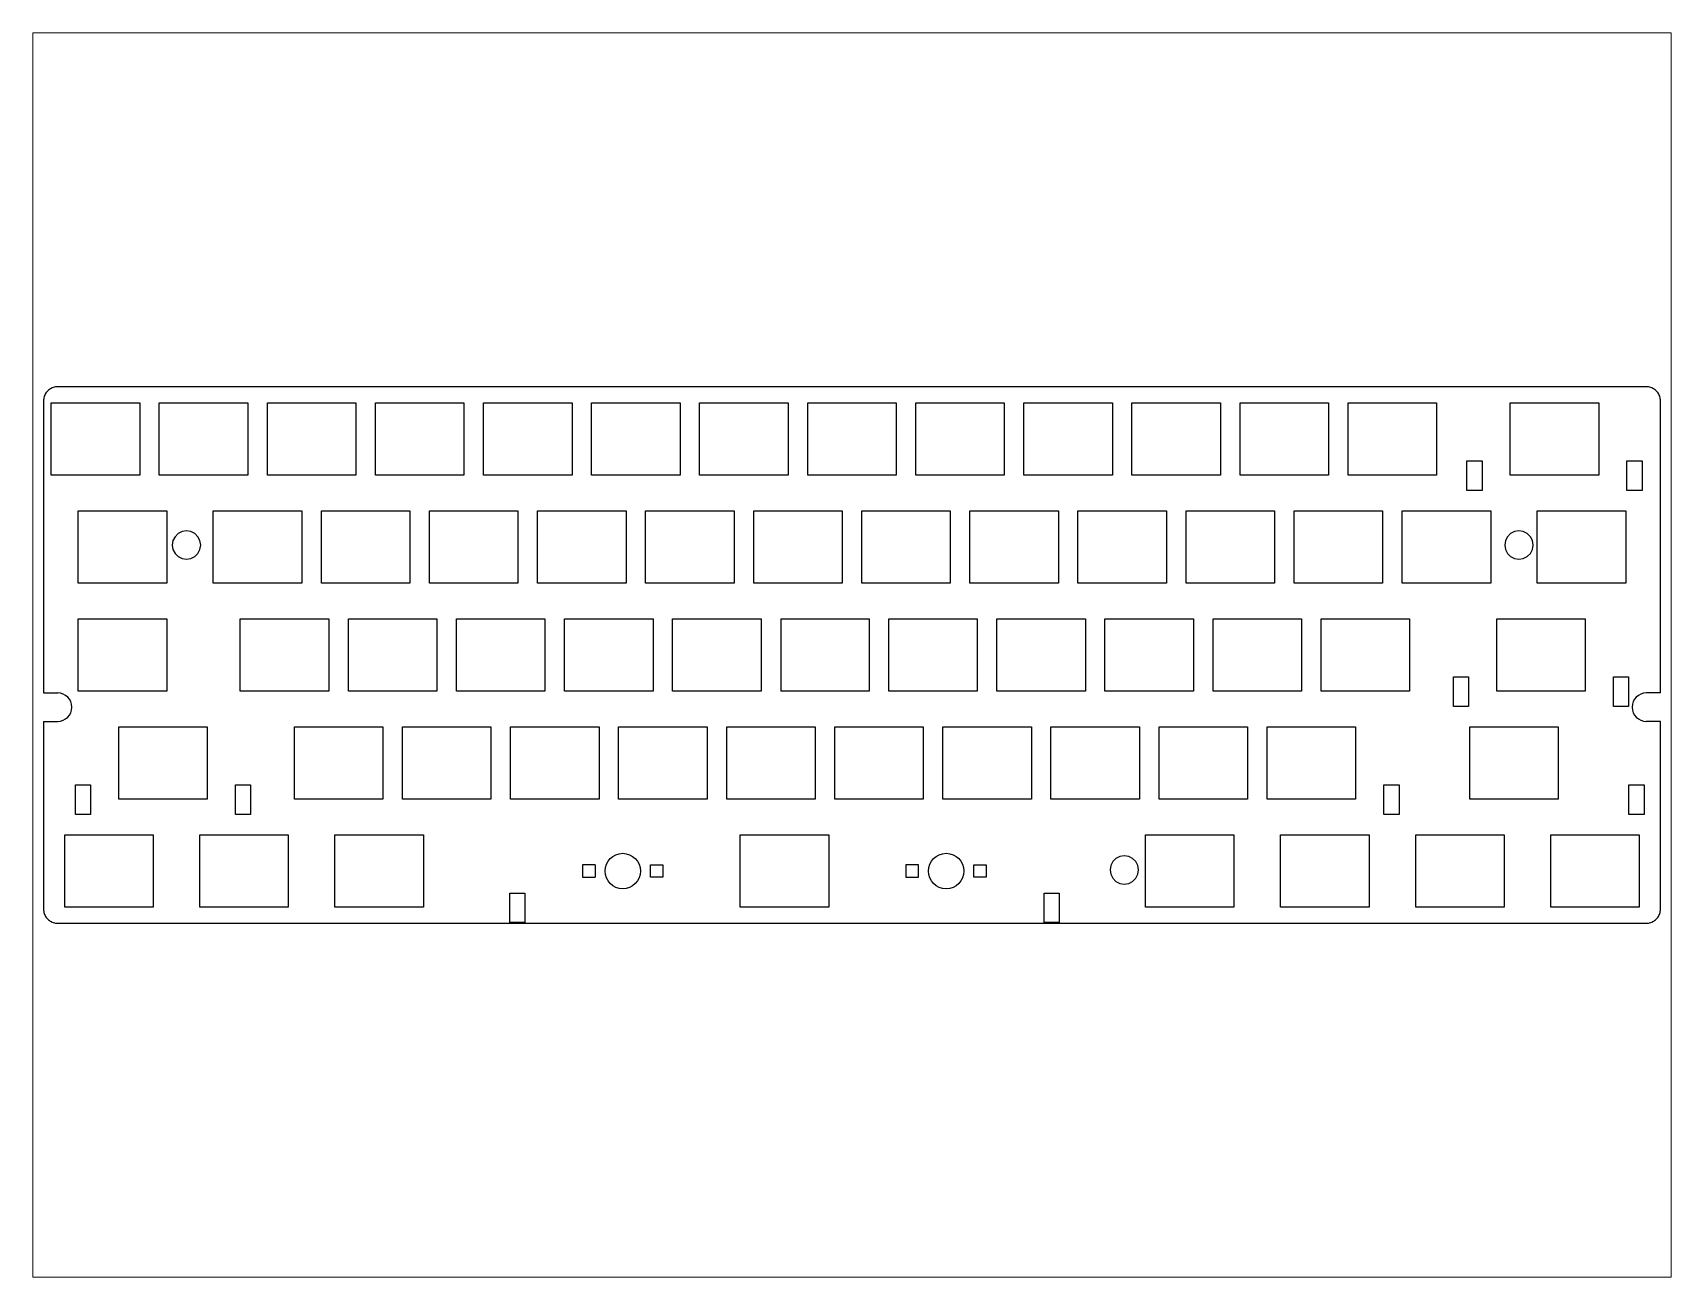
# Paper-space layout 'Layout1' of a CAD drawing. Header units: millimetres. Extents: x 1.04 to 9.38, y 0.79 to 7.12.
# The model-space entities are those that its viewports show. They can reach past a viewport. Long polylines and large blocks are cut down to what shows.
import ezdxf

# ---------------------------------------------------------------- set-up
doc = ezdxf.new("R2010")
doc.units = ezdxf.units.MM
doc.header["$MEASUREMENT"] = 0

msp = doc.modelspace()

# ---------------------------------------------------------------- linework, layer by layer
at = {"color": 0}
for p, q in [((0.125402, 92.5795), (0.101975, 92.3837)), ((0.162609, 92.7724), (0.125402, 92.5795)), ((0.216352, 92.9612), (0.162609, 92.7724)), ((0.283876, 93.1443), (0.216352, 92.9612)), ((0.365181, 93.3221), (0.283876, 93.1443)), ((0.461641, 93.4942), (0.365181, 93.3221)), ((0.570509, 93.6569), (0.461641, 93.4942)), ((0.693152, 93.8114), (0.570509, 93.6569)), ((0.825444, 93.956), (0.693152, 93.8114)), ((0.970139, 94.0883), (0.825444, 93.956)), ((1.12448, 94.2111), (0.970139, 94.0883)), ((1.28709, 94.3197), (1.12448, 94.2111)), ((1.45934, 94.4164), (1.28709, 94.3197)), ((1.63711, 94.4975), (1.45934, 94.4164)), ((1.82039, 94.5653), (1.63711, 94.4975)), ((2.00918, 94.6189), (1.82039, 94.5653)), ((2.20211, 94.6559), (2.00918, 94.6189)), ((2.39779, 94.6796), (2.20211, 94.6559)), ((2.59347, 94.6877), (2.39779, 94.6796)), ((282.594, 94.6877), (2.59347, 94.6877)), ((282.79, 94.6796), (282.594, 94.6877)), ((282.984, 94.6559), (282.79, 94.6796)), ((283.177, 94.6189), (282.984, 94.6559)), ((283.367, 94.5653), (283.177, 94.6189)), ((283.551, 94.4975), (283.367, 94.5653)), ((283.729, 94.4164), (283.551, 94.4975)), ((283.899, 94.3197), (283.729, 94.4164)), ((284.063, 94.2111), (283.899, 94.3197)), ((284.218, 94.0883), (284.063, 94.2111)), ((284.362, 93.956), (284.218, 94.0883)), ((284.494, 93.8114), (284.362, 93.956)), ((284.617, 93.6569), (284.494, 93.8114)), ((284.726, 93.4942), (284.617, 93.6569)), ((284.821, 93.3221), (284.726, 93.4942)), ((284.904, 93.1443), (284.821, 93.3221)), ((284.971, 92.9612), (284.904, 93.1443)), ((285.025, 92.7724), (284.971, 92.9612)), ((285.062, 92.5795), (285.025, 92.7724)), ((285.086, 92.3837), (285.062, 92.5795)), ((0.101975, 92.3837), (0.093707, 92.1879)), ((0.093707, 92.1879), (0.093707, 40.688)), ((1.44418, 91.8877), (17.0436, 91.8877)), ((1.44418, 79.0885), (1.44418, 91.8877)), ((17.0436, 91.8877), (17.0436, 79.0885)), ((20.4942, 91.8877), (36.0938, 91.8877)), ((20.4942, 79.0885), (20.4942, 91.8877)), ((36.0938, 91.8877), (36.0938, 79.0885)), ((39.5443, 91.8877), (55.1438, 91.8877)), ((39.5443, 79.0885), (39.5443, 91.8877)), ((55.1438, 91.8877), (55.1438, 79.0885)), ((58.5943, 91.8877), (74.1938, 91.8877)), ((58.5943, 79.0885), (58.5943, 91.8877)), ((74.1938, 91.8877), (74.1938, 79.0885)), ((77.6443, 91.8877), (93.2437, 91.8877)), ((77.6443, 79.0885), (77.6443, 91.8877)), ((93.2437, 91.8877), (93.2437, 79.0885)), ((96.6943, 91.8877), (112.294, 91.8877)), ((96.6943, 79.0885), (96.6943, 91.8877)), ((112.294, 91.8877), (112.294, 79.0885)), ((115.744, 91.8877), (131.344, 91.8877)), ((115.744, 79.0885), (115.744, 91.8877)), ((131.344, 91.8877), (131.344, 79.0885)), ((134.794, 91.8877), (150.394, 91.8877)), ((134.794, 79.0885), (134.794, 91.8877)), ((150.394, 91.8877), (150.394, 79.0885)), ((153.844, 91.8877), (169.444, 91.8877)), ((153.844, 79.0885), (153.844, 91.8877)), ((169.444, 91.8877), (169.444, 79.0885)), ((172.894, 91.8877), (188.494, 91.8877)), ((172.894, 79.0885), (172.894, 91.8877)), ((188.494, 91.8877), (188.494, 79.0885)), ((191.944, 91.8877), (207.544, 91.8877)), ((191.944, 79.0885), (191.944, 91.8877)), ((207.544, 91.8877), (207.544, 79.0885)), ((210.994, 91.8877), (226.594, 91.8877)), ((210.994, 79.0885), (210.994, 91.8877)), ((226.594, 91.8877), (226.594, 79.0885)), ((230.044, 91.8877), (245.644, 91.8877)), ((230.044, 79.0885), (230.044, 91.8877)), ((245.644, 91.8877), (245.644, 79.0885)), ((258.619, 91.8877), (274.219, 91.8877)), ((258.619, 79.0885), (258.619, 91.8877)), ((274.219, 91.8877), (274.219, 79.0885)), ((285.094, 92.1879), (285.086, 92.3837)), ((285.094, 40.688), (285.094, 92.1879)), ((250.99, 76.4025), (250.99, 81.6144)), ((250.99, 81.6144), (253.655, 81.6144)), ((253.655, 81.6144), (253.655, 76.4081)), ((279.182, 81.6144), (281.848, 81.6144)), ((279.182, 76.4081), (279.182, 81.6144)), ((281.848, 81.6144), (281.848, 76.4081)), ((17.0436, 79.0885), (1.44418, 79.0885)), ((36.0938, 79.0885), (20.4942, 79.0885)), ((55.1438, 79.0885), (39.5443, 79.0885)), ((74.1938, 79.0885), (58.5943, 79.0885)), ((93.2437, 79.0885), (77.6443, 79.0885)), ((112.294, 79.0885), (96.6943, 79.0885)), ((131.344, 79.0885), (115.744, 79.0885)), ((150.394, 79.0885), (134.794, 79.0885)), ((169.444, 79.0885), (153.844, 79.0885)), ((188.494, 79.0885), (172.894, 79.0885)), ((207.544, 79.0885), (191.944, 79.0885)), ((226.594, 79.0885), (210.994, 79.0885)), ((245.644, 79.0885), (230.044, 79.0885)), ((274.219, 79.0885), (258.619, 79.0885)), ((253.655, 76.4081), (250.99, 76.4025)), ((281.848, 76.4081), (279.182, 76.4081)), ((6.2067, 72.8377), (21.8061, 72.8377)), ((6.2067, 60.0385), (6.2067, 72.8377)), ((21.8061, 72.8377), (21.8061, 60.0385)), ((30.0192, 72.8377), (45.6188, 72.8377)), ((30.0192, 60.0385), (30.0192, 72.8377)), ((45.6188, 72.8377), (45.6188, 60.0385)), ((49.0693, 72.8377), (64.6688, 72.8377)), ((49.0693, 60.0385), (49.0693, 72.8377)), ((64.6688, 72.8377), (64.6688, 60.0385)), ((68.1193, 72.8377), (83.7188, 72.8377)), ((68.1193, 60.0385), (68.1193, 72.8377)), ((83.7188, 72.8377), (83.7188, 60.0385)), ((87.1693, 72.8377), (102.769, 72.8377)), ((87.1693, 60.0385), (87.1693, 72.8377)), ((102.769, 72.8377), (102.769, 60.0385)), ((106.219, 72.8377), (121.819, 72.8377)), ((106.219, 60.0385), (106.219, 72.8377)), ((121.819, 72.8377), (121.819, 60.0385)), ((125.269, 72.8377), (140.869, 72.8377)), ((125.269, 60.0385), (125.269, 72.8377)), ((140.869, 72.8377), (140.869, 60.0385)), ((144.319, 72.8377), (159.919, 72.8377)), ((144.319, 60.0385), (144.319, 72.8377)), ((159.919, 72.8377), (159.919, 60.0385)), ((163.369, 72.8377), (178.969, 72.8377)), ((163.369, 60.0385), (163.369, 72.8377)), ((178.969, 72.8377), (178.969, 60.0385)), ((182.419, 72.8377), (198.019, 72.8377)), ((182.419, 60.0385), (182.419, 72.8377)), ((198.019, 72.8377), (198.019, 60.0385)), ((201.469, 72.8377), (217.069, 72.8377)), ((201.469, 60.0385), (201.469, 72.8377)), ((217.069, 72.8377), (217.069, 60.0385)), ((220.519, 72.8377), (236.119, 72.8377)), ((220.519, 60.0385), (220.519, 72.8377)), ((236.119, 72.8377), (236.119, 60.0385)), ((239.569, 72.8377), (255.169, 72.8377)), ((239.569, 60.0385), (239.569, 72.8377)), ((255.169, 72.8377), (255.169, 60.0385)), ((263.382, 72.8377), (278.981, 72.8377)), ((263.382, 60.0385), (263.382, 72.8377)), ((278.981, 72.8377), (278.981, 60.0385)), ((22.9154, 67.5612), (22.7941, 66.7879)), ((22.7941, 66.7879), (22.9154, 66.015)), ((23.2709, 68.2569), (22.9154, 67.5612)), ((23.8249, 68.8111), (23.2709, 68.2569)), ((24.5208, 69.1653), (23.8249, 68.8111)), ((25.2939, 69.2877), (24.5208, 69.1653)), ((26.067, 69.1653), (25.2939, 69.2877)), ((26.7629, 68.8111), (26.067, 69.1653)), ((27.3169, 68.2569), (26.7629, 68.8111)), ((27.6724, 67.5612), (27.3169, 68.2569)), ((27.7937, 66.7879), (27.6724, 67.5612)), ((27.6724, 66.015), (27.7937, 66.7879)), ((257.766, 67.5612), (257.643, 66.7879)), ((257.643, 66.7879), (257.766, 66.015)), ((258.12, 68.2569), (257.766, 67.5612)), ((258.674, 68.8111), (258.12, 68.2569)), ((259.37, 69.1653), (258.674, 68.8111)), ((260.143, 69.2877), (259.37, 69.1653)), ((260.916, 69.1653), (260.143, 69.2877)), ((261.612, 68.8111), (260.916, 69.1653)), ((262.166, 68.2569), (261.612, 68.8111)), ((262.522, 67.5612), (262.166, 68.2569)), ((262.643, 66.7879), (262.522, 67.5612)), ((262.522, 66.015), (262.643, 66.7879)), ((22.9154, 66.015), (23.2709, 65.3189)), ((23.2709, 65.3189), (23.8249, 64.7651)), ((23.8249, 64.7651), (24.5208, 64.4095)), ((24.5208, 64.4095), (25.2939, 64.2881)), ((25.2939, 64.2881), (26.067, 64.4095)), ((26.067, 64.4095), (26.7629, 64.7651)), ((26.7629, 64.7651), (27.3169, 65.3189)), ((27.3169, 65.3189), (27.6724, 66.015)), ((257.766, 66.015), (258.12, 65.3189)), ((258.12, 65.3189), (258.674, 64.7651)), ((258.674, 64.7651), (259.37, 64.4095)), ((259.37, 64.4095), (260.143, 64.2881)), ((260.143, 64.2881), (260.916, 64.4095)), ((260.916, 64.4095), (261.612, 64.7651)), ((261.612, 64.7651), (262.166, 65.3189)), ((262.166, 65.3189), (262.522, 66.015)), ((21.8061, 60.0385), (6.2067, 60.0385)), ((45.6188, 60.0385), (30.0192, 60.0385)), ((64.6688, 60.0385), (49.0693, 60.0385)), ((83.7188, 60.0385), (68.1193, 60.0385)), ((102.769, 60.0385), (87.1693, 60.0385)), ((121.819, 60.0385), (106.219, 60.0385)), ((140.869, 60.0385), (125.269, 60.0385)), ((159.919, 60.0385), (144.319, 60.0385)), ((178.969, 60.0385), (163.369, 60.0385)), ((198.019, 60.0385), (182.419, 60.0385)), ((217.069, 60.0385), (201.469, 60.0385)), ((236.119, 60.0385), (220.519, 60.0385)), ((255.169, 60.0385), (239.569, 60.0385)), ((278.981, 60.0385), (263.382, 60.0385)), ((34.7817, 53.7877), (50.3813, 53.7877)), ((34.7817, 40.9885), (34.7817, 53.7877)), ((50.3813, 53.7877), (50.3813, 40.9885)), ((53.8304, 53.7877), (69.4313, 53.7877)), ((53.8304, 40.9885), (53.8304, 53.7877)), ((69.4313, 53.7877), (69.4313, 40.9885)), ((72.8804, 53.7877), (88.4813, 53.7877)), ((72.8804, 40.9885), (72.8804, 53.7877)), ((88.4813, 53.7877), (88.4813, 40.9885)), ((91.9304, 53.7877), (107.531, 53.7877)), ((91.9304, 40.9885), (91.9304, 53.7877)), ((107.531, 53.7877), (107.531, 40.9885)), ((110.98, 40.9885), (110.98, 53.7877)), ((110.98, 53.7877), (126.581, 53.7877)), ((130.03, 53.7877), (145.631, 53.7877)), ((145.631, 53.7877), (145.631, 40.9885)), ((149.08, 53.7877), (164.681, 53.7877)), ((149.08, 40.9885), (149.08, 53.7877)), ((164.681, 53.7877), (164.681, 40.9885)), ((168.13, 53.7877), (183.731, 53.7877)), ((168.13, 40.9885), (168.13, 53.7877)), ((183.731, 53.7877), (183.731, 40.9885)), ((187.182, 53.7877), (202.781, 53.7877)), ((187.182, 40.9885), (187.182, 53.7877)), ((202.781, 53.7877), (202.781, 40.9885)), ((206.232, 53.7877), (221.831, 53.7877)), ((206.232, 40.9885), (206.232, 53.7877)), ((221.831, 53.7877), (221.831, 40.9885)), ((225.282, 53.7877), (240.881, 53.7877)), ((225.282, 40.9885), (225.282, 53.7877)), ((240.881, 53.7877), (240.881, 40.9885)), ((256.238, 53.7877), (271.837, 53.7877)), ((256.238, 40.9885), (256.238, 53.7877)), ((271.837, 53.7877), (271.837, 40.9885)), ((248.609, 38.3025), (248.609, 43.5144)), ((248.609, 43.5144), (251.274, 43.5144)), ((251.274, 43.5144), (251.274, 38.3081)), ((276.801, 38.3081), (276.801, 43.5144)), ((276.801, 43.5144), (279.466, 43.5144)), ((50.3813, 40.9885), (34.7817, 40.9885)), ((69.4313, 40.9885), (53.8304, 40.9885)), ((88.4813, 40.9885), (72.8804, 40.9885)), ((107.531, 40.9885), (91.9304, 40.9885)), ((126.581, 40.9885), (110.98, 40.9885)), ((145.631, 40.9885), (130.03, 40.9885)), ((164.681, 40.9885), (149.08, 40.9885)), ((183.731, 40.9885), (168.13, 40.9885)), ((202.781, 40.9885), (187.182, 40.9885)), ((221.831, 40.9885), (206.232, 40.9885)), ((240.881, 40.9885), (225.282, 40.9885)), ((271.837, 40.9885), (256.238, 40.9885)), ((251.274, 38.3081), (248.609, 38.3025)), ((279.114, 38.3081), (276.801, 38.3081)), ((0.093707, 35.687), (0.093707, 2.58796)), ((13.3505, 34.7376), (28.9498, 34.7376)), ((13.3505, 21.9384), (13.3505, 34.7376)), ((28.9498, 34.7376), (28.9498, 21.9384)), ((44.3068, 34.7376), (59.9063, 34.7376)), ((44.3068, 21.9384), (44.3068, 34.7376)), ((59.9063, 34.7376), (59.9063, 21.9384)), ((63.3568, 34.7376), (78.9563, 34.7376)), ((63.3568, 21.9384), (63.3568, 34.7376)), ((78.9563, 34.7376), (78.9563, 21.9384)), ((82.4054, 34.7376), (98.0062, 34.7376)), ((82.4054, 21.9384), (82.4054, 34.7376)), ((98.0062, 34.7376), (98.0062, 21.9384)), ((101.455, 34.7376), (117.056, 34.7376)), ((101.455, 21.9384), (101.455, 34.7376)), ((117.056, 34.7376), (117.056, 21.9384)), ((120.507, 34.7376), (136.106, 34.7376)), ((120.507, 21.9384), (120.507, 34.7376)), ((136.106, 34.7376), (136.106, 21.9384)), ((139.557, 34.7376), (155.156, 34.7376)), ((139.557, 21.9384), (139.557, 34.7376)), ((155.156, 34.7376), (155.156, 21.9384)), ((158.607, 34.7376), (174.206, 34.7376)), ((158.607, 21.9384), (158.607, 34.7376)), ((174.206, 34.7376), (174.206, 21.9384)), ((177.657, 34.7376), (193.256, 34.7376)), ((177.657, 21.9384), (177.657, 34.7376)), ((193.256, 34.7376), (193.256, 21.9384)), ((196.707, 34.7376), (212.306, 34.7376)), ((196.707, 21.9384), (196.707, 34.7376)), ((212.306, 34.7376), (212.306, 21.9384)), ((215.757, 34.7376), (231.356, 34.7376)), ((215.757, 21.9384), (215.757, 34.7376)), ((231.356, 34.7376), (231.356, 21.9384)), ((251.474, 34.7376), (267.075, 34.7376)), ((251.474, 21.9384), (251.474, 34.7376)), ((267.075, 34.7376), (267.075, 21.9384)), ((285.094, 2.58796), (285.094, 35.687)), ((5.72022, 19.2526), (5.72022, 24.4643)), ((5.72022, 24.4643), (8.38673, 24.4643)), ((8.38673, 24.4643), (8.38673, 19.2581)), ((33.9121, 24.4643), (36.5788, 24.4643)), ((33.9121, 19.2581), (33.9121, 24.4643)), ((36.5788, 24.4643), (36.5788, 19.2581)), ((236.352, 19.2526), (236.352, 24.4643)), ((236.352, 24.4643), (239.018, 24.4643)), ((239.018, 24.4643), (239.018, 19.2581)), ((279.532, 24.4643), (282.198, 24.4643)), ((279.532, 19.2581), (279.532, 24.4643)), ((282.198, 24.4643), (282.198, 19.2581)), ((28.9498, 21.9384), (13.3505, 21.9384)), ((59.9063, 21.9384), (44.3068, 21.9384)), ((78.9563, 21.9384), (63.3568, 21.9384)), ((98.0062, 21.9384), (82.4054, 21.9384)), ((117.056, 21.9384), (101.455, 21.9384)), ((136.106, 21.9384), (120.507, 21.9384)), ((155.156, 21.9384), (139.557, 21.9384)), ((174.206, 21.9384), (158.607, 21.9384)), ((193.256, 21.9384), (177.657, 21.9384)), ((212.306, 21.9384), (196.707, 21.9384)), ((231.356, 21.9384), (215.757, 21.9384)), ((267.075, 21.9384), (251.474, 21.9384)), ((8.38673, 19.2581), (5.72022, 19.2526)), ((36.5788, 19.2581), (33.9121, 19.2581)), ((239.018, 19.2581), (236.352, 19.2526)), ((282.198, 19.2581), (279.532, 19.2581)), ((3.82545, 15.6876), (19.4248, 15.6876)), ((3.82545, 2.88837), (3.82545, 15.6876)), ((19.4248, 15.6876), (19.4248, 2.88837)), ((27.638, 15.6876), (43.2375, 15.6876)), ((27.638, 2.88837), (27.638, 15.6876)), ((43.2375, 15.6876), (43.2375, 2.88837)), ((51.4505, 15.6876), (67.05, 15.6876)), ((51.4505, 2.88837), (51.4505, 15.6876)), ((67.05, 15.6876), (67.05, 2.88837)), ((122.888, 15.6876), (138.487, 15.6876)), ((122.888, 2.88837), (122.888, 15.6876)), ((138.487, 15.6876), (138.487, 2.88837)), ((194.326, 15.6876), (209.925, 15.6876)), ((194.326, 2.88837), (194.326, 15.6876)), ((209.925, 15.6876), (209.925, 2.88837)), ((218.138, 15.6876), (233.737, 15.6876)), ((218.138, 2.88837), (218.138, 15.6876)), ((233.737, 15.6876), (233.737, 2.88837)), ((241.949, 15.6876), (257.55, 15.6876)), ((241.949, 2.88837), (241.949, 15.6876)), ((257.55, 15.6876), (257.55, 2.88837)), ((265.763, 15.6876), (281.362, 15.6876)), ((265.763, 2.88837), (265.763, 15.6876)), ((281.362, 15.6876), (281.362, 2.88837)), ((189.821, 11.8663), (189.125, 11.5108)), ((190.594, 11.9876), (189.821, 11.8663)), ((191.367, 11.8663), (190.594, 11.9876)), ((192.063, 11.5108), (191.367, 11.8663)), ((188.215, 10.2609), (188.094, 9.48778)), ((188.094, 9.48778), (188.215, 8.7147)), ((188.571, 10.9568), (188.215, 10.2609)), ((188.215, 8.7147), (188.571, 8.01882)), ((189.125, 11.5108), (188.571, 10.9568)), ((192.617, 10.9568), (192.063, 11.5108)), ((192.972, 10.2609), (192.617, 10.9568)), ((192.617, 8.01882), (192.972, 8.7147)), ((193.094, 9.48778), (192.972, 10.2609)), ((192.972, 8.7147), (193.094, 9.48778)), ((188.571, 8.01882), (189.125, 7.46485)), ((189.125, 7.46485), (189.821, 7.10928)), ((189.821, 7.10928), (190.594, 6.98803)), ((190.594, 6.98803), (191.367, 7.10928)), ((191.367, 7.10928), (192.063, 7.46485)), ((192.063, 7.46485), (192.617, 8.01882)), ((19.4248, 2.88837), (3.82545, 2.88837)), ((43.2375, 2.88837), (27.638, 2.88837)), ((67.05, 2.88837), (51.4505, 2.88837)), ((82.2712, 0.202572), (82.2712, 5.41433)), ((82.2712, 5.41433), (84.9375, 5.41433)), ((84.9375, 5.41433), (84.9375, 0.208084)), ((138.487, 2.88837), (122.888, 2.88837)), ((176.4375, 5.41433), (179.1035, 5.41433)), ((176.4375, 0.208084), (176.4375, 5.41433)), ((179.1035, 5.41433), (179.1035, 0.208084)), ((209.925, 2.88837), (194.326, 2.88837)), ((233.737, 2.88837), (218.138, 2.88837)), ((257.55, 2.88837), (241.949, 2.88837)), ((281.362, 2.88837), (265.763, 2.88837)), ((0.093707, 2.58796), (0.101975, 2.39227)), ((0.101975, 2.39227), (0.125402, 2.19659)), ((0.125402, 2.19659), (0.162609, 2.00367)), ((0.162609, 2.00367), (0.216352, 1.81488)), ((0.216352, 1.81488), (0.283876, 1.63022)), ((0.283876, 1.63022), (0.365181, 1.45245)), ((0.365181, 1.45245), (0.461641, 1.28157)), ((0.461641, 1.28157), (0.570509, 1.11897)), ((0.570509, 1.11897), (0.693152, 0.963249)), ((0.693152, 0.963249), (0.825444, 0.819933)), ((0.825444, 0.819933), (0.970139, 0.686262)), ((0.970139, 0.686262), (1.12448, 0.564995)), ((1.12448, 0.564995), (1.28709, 0.456131)), ((1.28709, 0.456131), (1.45934, 0.359668)), ((1.45934, 0.359668), (1.63711, 0.278364)), ((1.63711, 0.278364), (1.82039, 0.209462)), ((1.82039, 0.209462), (2.00918, 0.157097)), ((2.00918, 0.157097), (2.20211, 0.118511)), ((2.20211, 0.118511), (2.39779, 0.095085)), ((2.39779, 0.095085), (2.59347, 0.088194)), ((2.59347, 0.088194), (282.594, 0.088194)), ((84.9375, 0.208084), (82.2712, 0.202572)), ((179.1035, 0.208084), (176.4375, 0.208084)), ((282.594, 0.088194), (282.79, 0.095085)), ((282.79, 0.095085), (282.984, 0.118511)), ((282.984, 0.118511), (283.177, 0.157097)), ((283.177, 0.157097), (283.367, 0.209462)), ((283.367, 0.209462), (283.551, 0.278364)), ((283.551, 0.278364), (283.729, 0.359668)), ((283.729, 0.359668), (283.899, 0.456131)), ((283.899, 0.456131), (284.063, 0.564995)), ((284.063, 0.564995), (284.218, 0.686262)), ((284.218, 0.686262), (284.362, 0.819933)), ((284.362, 0.819933), (284.494, 0.963249)), ((284.494, 0.963249), (284.617, 1.11897)), ((284.617, 1.11897), (284.726, 1.28157)), ((284.726, 1.28157), (284.821, 1.45245)), ((284.821, 1.45245), (284.904, 1.63022)), ((284.904, 1.63022), (284.971, 1.81488)), ((284.971, 1.81488), (285.025, 2.00367)), ((285.025, 2.00367), (285.062, 2.19659)), ((285.062, 2.19659), (285.086, 2.39227)), ((285.086, 2.39227), (285.094, 2.58796))]:
    msp.add_line(p, q, dxfattribs=at)
at = {"linetype": 'Continuous'}
for p, q in [((6.2067, 53.7877), (21.8061, 53.7877)), ((6.2067, 40.9885), (6.2067, 53.7877)), ((21.8061, 53.7877), (21.8061, 40.9885)), ((126.581, 53.7877), (126.581, 40.9885)), ((130.03, 53.7877), (130.03, 40.9885)), ((279.466, 43.5144), (279.466, 38.3081)), ((0.093707, 40.688), (2.593707, 40.688)), ((21.8061, 40.9885), (6.2067, 40.9885)), ((285.094, 40.688), (282.594, 40.688)), ((279.466, 38.3081), (278.718879, 38.3081)), ((0.093707, 35.687), (2.593707, 35.687)), ((285.094, 35.687), (282.594, 35.687)), ((97.3125, 10.387985), (95.1125, 10.387985)), ((95.1125, 10.387985), (95.1125, 8.187985)), ((97.3125, 10.387985), (97.3125, 8.187985)), ((107.0625, 10.387985), (109.2625, 10.387985)), ((107.0625, 8.187985), (107.0625, 10.387985)), ((109.2625, 10.387985), (109.2625, 8.187985)), ((154.3125, 10.387985), (152.1125, 10.387985)), ((152.1125, 10.387985), (152.1125, 8.187985)), ((154.3125, 8.187985), (154.3125, 10.387985)), ((164.0625, 10.387985), (166.2625, 10.387985)), ((164.0625, 8.187985), (164.0625, 10.387985)), ((166.2625, 10.387985), (166.2625, 8.187985)), ((95.1125, 8.187985), (97.3125, 8.187985)), ((109.2625, 8.187985), (107.0625, 8.187985)), ((152.1125, 8.187985), (154.3125, 8.187985)), ((166.2625, 8.187985), (164.0625, 8.187985))]:
    msp.add_line(p, q, dxfattribs=at)
for centre in [(102.1875, 9.287985), (159.1875, 9.287985)]:
    msp.add_circle(centre, 3.125, dxfattribs=at)
for centre, start, end in [((2.593707, 38.1875), 270, 90), ((282.594, 38.1875), 90, 270)]:
    msp.add_arc(centre, 2.5005, start, end, dxfattribs=at)

psp = doc.layouts.get("Layout1")

# ---------------------------------------------------------------- viewports
at = {"layer": '0', "linetype": 'Continuous'}
psp.add_viewport(center=(5.2083, 3.9583), size=(8.3333, 6.333333), view_center_point=(142.593853, 47.387947), view_height=219.48180113, dxfattribs=at)

doc.saveas('drawing.dxf')
